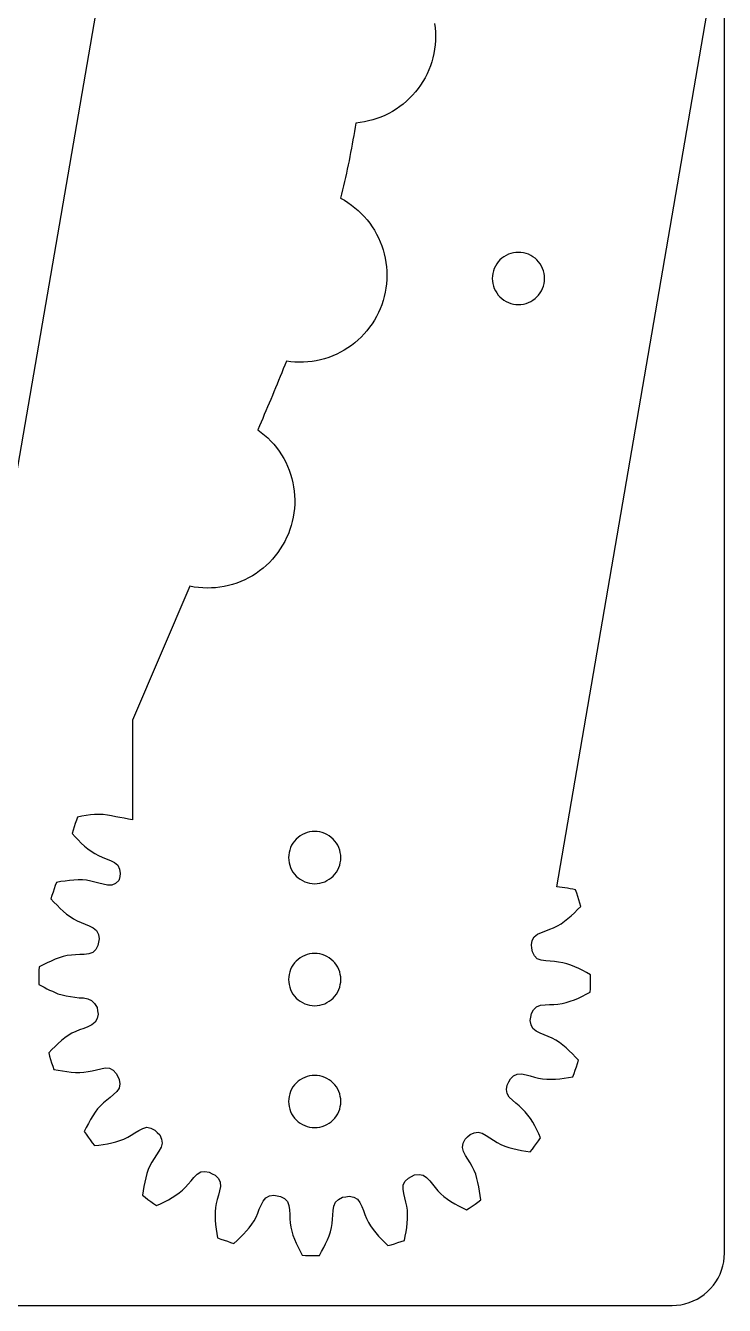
# Model space of a CAD drawing. Extents: x 1 to 481, y 1 to 148.
# Drawn here: x 137.4 to 177.5, y 1 to 74.5 of the extents above; entities that cross this region are included whole.
import ezdxf

# ---------------------------------------------------------------- set-up
doc = ezdxf.new("R2010")
doc.units = 0
doc.layers.get('0').update_dxf_attribs({"linetype": 'CONTINUOUS'})

msp = doc.modelspace()

# ---------------------------------------------------------------- linework, layer by layer
for p, q in [((177.504, 4), (177.504, 144.698)), ((132.775, 25.031), (141.403, 75.115)), ((167.876, 25.031), (176.504, 75.115)), ((160.866, 74.591), (160.896, 74.345)), ((160.896, 74.345), (160.914, 74.099)), ((160.913, 73.604), (160.895, 73.357)), ((160.92, 73.851), (160.913, 73.604)), ((160.914, 74.099), (160.92, 73.851)), ((160.821, 72.868), (160.766, 72.627)), ((160.864, 73.112), (160.821, 72.868)), ((160.895, 73.357), (160.864, 73.112)), ((160.62, 72.154), (160.53, 71.923)), ((160.699, 72.388), (160.62, 72.154)), ((160.766, 72.627), (160.699, 72.388)), ((160.316, 71.477), (160.193, 71.262)), ((160.429, 71.697), (160.316, 71.477)), ((160.53, 71.923), (160.429, 71.697)), ((159.762, 70.659), (159.599, 70.473)), ((159.916, 70.853), (159.762, 70.659)), ((160.059, 71.054), (159.916, 70.853)), ((160.193, 71.262), (160.059, 71.054)), ((158.861, 69.815), (158.657, 69.674)), ((159.058, 69.965), (158.861, 69.815)), ((159.246, 70.126), (159.058, 69.965)), ((159.427, 70.295), (159.246, 70.126)), ((159.599, 70.473), (159.427, 70.295)), ((157.549, 69.131), (157.313, 69.056)), ((157.781, 69.218), (157.549, 69.131)), ((158.008, 69.315), (157.781, 69.218)), ((158.23, 69.424), (158.008, 69.315)), ((158.447, 69.544), (158.23, 69.424)), ((158.657, 69.674), (158.447, 69.544)), ((156.262, 68.393), (156.22, 68.152)), ((156.302, 68.635), (156.262, 68.393)), ((156.341, 68.876), (156.302, 68.635)), ((156.587, 68.903), (156.341, 68.876)), ((156.832, 68.942), (156.587, 68.903)), ((157.074, 68.993), (156.832, 68.942)), ((157.313, 69.056), (157.074, 68.993)), ((156.134, 67.67), (156.09, 67.429)), ((156.178, 67.911), (156.134, 67.67)), ((156.22, 68.152), (156.178, 67.911)), ((155.997, 66.948), (155.949, 66.708)), ((156.044, 67.189), (155.997, 66.948)), ((156.09, 67.429), (156.044, 67.189)), ((155.85, 66.229), (155.798, 65.989)), ((155.9, 66.468), (155.85, 66.229)), ((155.949, 66.708), (155.9, 66.468)), ((155.692, 65.511), (155.638, 65.273)), ((155.746, 65.75), (155.692, 65.511)), ((155.798, 65.989), (155.746, 65.75)), ((155.525, 64.796), (155.467, 64.558)), ((155.582, 65.034), (155.525, 64.796)), ((155.638, 65.273), (155.582, 65.034)), ((155.467, 64.558), (155.682, 64.438)), ((155.682, 64.438), (155.891, 64.307)), ((155.891, 64.307), (156.093, 64.165)), ((156.093, 64.165), (156.287, 64.015)), ((156.287, 64.015), (156.474, 63.854)), ((156.474, 63.854), (156.653, 63.685)), ((156.653, 63.685), (156.824, 63.507)), ((156.824, 63.507), (156.985, 63.32)), ((156.985, 63.32), (157.137, 63.127)), ((157.137, 63.127), (157.279, 62.925)), ((157.279, 62.925), (157.411, 62.717)), ((157.411, 62.717), (157.533, 62.503)), ((157.533, 62.503), (157.644, 62.283)), ((157.644, 62.283), (157.744, 62.058)), ((157.744, 62.058), (157.833, 61.828)), ((157.833, 61.828), (157.911, 61.594)), ((157.911, 61.594), (157.977, 61.357)), ((157.977, 61.357), (158.031, 61.117)), ((158.031, 61.117), (158.073, 60.874)), ((164.617, 61.013), (164.518, 60.904)), ((164.726, 61.112), (164.617, 61.013)), ((164.844, 61.199), (164.726, 61.112)), ((164.97, 61.275), (164.844, 61.199)), ((165.103, 61.338), (164.97, 61.275)), ((165.242, 61.388), (165.103, 61.338)), ((165.385, 61.423), (165.242, 61.388)), ((165.53, 61.445), (165.385, 61.423)), ((165.677, 61.452), (165.53, 61.445)), ((165.824, 61.445), (165.677, 61.452)), ((165.97, 61.423), (165.824, 61.445)), ((166.113, 61.388), (165.97, 61.423)), ((166.251, 61.338), (166.113, 61.388)), ((166.385, 61.275), (166.251, 61.338)), ((166.511, 61.199), (166.385, 61.275)), ((166.629, 61.112), (166.511, 61.199)), ((166.738, 61.013), (166.629, 61.112)), ((166.837, 60.904), (166.738, 61.013)), ((158.073, 60.874), (158.103, 60.629)), ((158.103, 60.629), (158.121, 60.384)), ((158.121, 60.384), (158.127, 60.137)), ((164.206, 60.245), (164.185, 60.099)), ((164.242, 60.388), (164.206, 60.245)), ((164.292, 60.526), (164.242, 60.388)), ((164.355, 60.659), (164.292, 60.526)), ((164.43, 60.786), (164.355, 60.659)), ((164.518, 60.904), (164.43, 60.786)), ((166.925, 60.786), (166.837, 60.904)), ((167, 60.659), (166.925, 60.786)), ((167.063, 60.526), (167, 60.659)), ((167.113, 60.388), (167.063, 60.526)), ((167.149, 60.245), (167.113, 60.388)), ((167.17, 60.099), (167.149, 60.245)), ((158.102, 59.645), (158.072, 59.401)), ((158.121, 59.891), (158.102, 59.645)), ((158.127, 60.137), (158.121, 59.891)), ((164.185, 60.099), (164.177, 59.952)), ((164.177, 59.952), (164.185, 59.805)), ((164.185, 59.805), (164.206, 59.66)), ((164.206, 59.66), (164.242, 59.517)), ((164.242, 59.517), (164.292, 59.378)), ((167.063, 59.378), (167.113, 59.517)), ((167.113, 59.517), (167.149, 59.66)), ((167.149, 59.66), (167.17, 59.805)), ((167.177, 59.952), (167.17, 60.099)), ((167.17, 59.805), (167.177, 59.952)), ((157.975, 58.918), (157.909, 58.68)), ((158.03, 59.158), (157.975, 58.918)), ((158.072, 59.401), (158.03, 59.158)), ((164.292, 59.378), (164.355, 59.245)), ((164.355, 59.245), (164.43, 59.119)), ((164.43, 59.119), (164.518, 59.001)), ((164.518, 59.001), (164.617, 58.892)), ((164.617, 58.892), (164.726, 58.793)), ((164.726, 58.793), (164.844, 58.705)), ((166.511, 58.705), (166.629, 58.793)), ((166.629, 58.793), (166.738, 58.892)), ((166.738, 58.892), (166.837, 59.001)), ((166.837, 59.001), (166.925, 59.119)), ((166.925, 59.119), (167, 59.245)), ((167, 59.245), (167.063, 59.378)), ((157.742, 58.217), (157.642, 57.992)), ((157.831, 58.446), (157.742, 58.217)), ((157.909, 58.68), (157.831, 58.446)), ((164.844, 58.705), (164.97, 58.629)), ((164.97, 58.629), (165.103, 58.566)), ((165.103, 58.566), (165.242, 58.517)), ((165.242, 58.517), (165.385, 58.481)), ((165.385, 58.481), (165.53, 58.459)), ((165.53, 58.459), (165.677, 58.452)), ((165.677, 58.452), (165.824, 58.459)), ((165.824, 58.459), (165.97, 58.481)), ((165.97, 58.481), (166.113, 58.517)), ((166.113, 58.517), (166.251, 58.566)), ((166.251, 58.566), (166.385, 58.629)), ((166.385, 58.629), (166.511, 58.705)), ((157.276, 57.35), (157.134, 57.149)), ((157.409, 57.558), (157.276, 57.35)), ((157.531, 57.772), (157.409, 57.558)), ((157.642, 57.992), (157.531, 57.772)), ((156.649, 56.591), (156.47, 56.422)), ((156.82, 56.769), (156.649, 56.591)), ((156.982, 56.955), (156.82, 56.769)), ((157.134, 57.149), (156.982, 56.955)), ((155.677, 55.839), (155.463, 55.719)), ((155.886, 55.97), (155.677, 55.839)), ((156.088, 56.111), (155.886, 55.97)), ((156.283, 56.262), (156.088, 56.111)), ((156.47, 56.422), (156.283, 56.262)), ((152.357, 55.2), (152.267, 54.98)), ((152.601, 55.168), (152.357, 55.2)), ((152.847, 55.148), (152.601, 55.168)), ((153.093, 55.14), (152.847, 55.148)), ((153.339, 55.144), (153.093, 55.14)), ((153.585, 55.161), (153.339, 55.144)), ((153.83, 55.19), (153.585, 55.161)), ((154.073, 55.23), (153.83, 55.19)), ((154.314, 55.283), (154.073, 55.23)), ((154.551, 55.347), (154.314, 55.283)), ((154.786, 55.423), (154.551, 55.347)), ((155.016, 55.511), (154.786, 55.423)), ((155.242, 55.609), (155.016, 55.511)), ((155.463, 55.719), (155.242, 55.609)), ((152.088, 54.542), (151.999, 54.323)), ((152.178, 54.761), (152.088, 54.542)), ((152.267, 54.98), (152.178, 54.761)), ((151.728, 53.666), (151.638, 53.447)), ((151.819, 53.884), (151.728, 53.666)), ((151.909, 54.103), (151.819, 53.884)), ((151.999, 54.323), (151.909, 54.103)), ((151.455, 53.01), (151.364, 52.792)), ((151.547, 53.228), (151.455, 53.01)), ((151.638, 53.447), (151.547, 53.228)), ((151.179, 52.356), (151.086, 52.138)), ((151.271, 52.574), (151.179, 52.356)), ((151.364, 52.792), (151.271, 52.574)), ((150.806, 51.485), (150.712, 51.267)), ((150.899, 51.702), (150.806, 51.485)), ((150.993, 51.92), (150.899, 51.702)), ((151.086, 52.138), (150.993, 51.92)), ((150.712, 51.267), (150.912, 51.119)), ((150.912, 51.119), (151.104, 50.961)), ((151.104, 50.961), (151.288, 50.794)), ((151.288, 50.794), (151.463, 50.618)), ((151.463, 50.618), (151.63, 50.433)), ((151.63, 50.433), (151.787, 50.241)), ((151.787, 50.241), (151.934, 50.041)), ((151.934, 50.041), (152.071, 49.833)), ((152.071, 49.833), (152.198, 49.619)), ((152.198, 49.619), (152.314, 49.399)), ((152.314, 49.399), (152.419, 49.174)), ((152.419, 49.174), (152.512, 48.944)), ((152.512, 48.944), (152.594, 48.709)), ((152.594, 48.709), (152.664, 48.471)), ((152.664, 48.471), (152.722, 48.229)), ((152.722, 48.229), (152.768, 47.985)), ((152.768, 47.985), (152.802, 47.738)), ((152.802, 47.738), (152.824, 47.491)), ((152.824, 47.491), (152.833, 47.242)), ((152.833, 47.242), (152.83, 46.994)), ((152.787, 46.499), (152.747, 46.253)), ((152.815, 46.746), (152.787, 46.499)), ((152.83, 46.994), (152.815, 46.746)), ((152.631, 45.77), (152.555, 45.534)), ((152.695, 46.01), (152.631, 45.77)), ((152.747, 46.253), (152.695, 46.01)), ((152.258, 44.85), (152.137, 44.633)), ((152.369, 45.073), (152.258, 44.85)), ((152.468, 45.301), (152.369, 45.073)), ((152.555, 45.534), (152.468, 45.301)), ((151.863, 44.219), (151.711, 44.022)), ((152.005, 44.422), (151.863, 44.219)), ((152.137, 44.633), (152.005, 44.422)), ((151.199, 43.481), (151.011, 43.318)), ((151.378, 43.653), (151.199, 43.481)), ((151.549, 43.833), (151.378, 43.653)), ((151.711, 44.022), (151.549, 43.833)), ((149.963, 42.655), (149.736, 42.555)), ((150.185, 42.767), (149.963, 42.655)), ((150.402, 42.889), (150.185, 42.767)), ((150.612, 43.022), (150.402, 42.889)), ((150.815, 43.165), (150.612, 43.022)), ((151.011, 43.318), (150.815, 43.165)), ((146.809, 42.285), (143.523, 34.598)), ((147.054, 42.24), (146.809, 42.285)), ((147.3, 42.208), (147.054, 42.24)), ((147.548, 42.187), (147.3, 42.208)), ((147.796, 42.179), (147.548, 42.187)), ((148.045, 42.184), (147.796, 42.179)), ((148.293, 42.2), (148.045, 42.184)), ((148.54, 42.229), (148.293, 42.2)), ((148.785, 42.27), (148.54, 42.229)), ((149.028, 42.324), (148.785, 42.27)), ((149.267, 42.389), (149.028, 42.324)), ((149.504, 42.466), (149.267, 42.389)), ((149.736, 42.555), (149.504, 42.466)), ((143.523, 34.598), (143.523, 28.876)), ((140.232, 28.66), (140.167, 28.471)), ((140.299, 28.849), (140.232, 28.66)), ((140.368, 29.036), (140.299, 28.849)), ((140.613, 29.082), (140.368, 29.036)), ((140.857, 29.123), (140.613, 29.082)), ((141.101, 29.157), (140.857, 29.123)), ((141.345, 29.179), (141.101, 29.157)), ((141.588, 29.187), (141.345, 29.179)), ((141.831, 29.176), (141.588, 29.187)), ((142.074, 29.146), (141.831, 29.176)), ((142.316, 29.104), (142.074, 29.146)), ((142.558, 29.056), (142.316, 29.104)), ((142.799, 29.01), (142.558, 29.056)), ((143.04, 28.964), (142.799, 29.01)), ((143.281, 28.92), (143.04, 28.964)), ((143.523, 28.876), (143.281, 28.92)), ((140.105, 28.281), (140.045, 28.09)), ((140.045, 28.09), (140.22, 27.904)), ((140.167, 28.471), (140.105, 28.281)), ((153.145, 27.953), (153.026, 27.865)), ((153.271, 28.029), (153.145, 27.953)), ((153.404, 28.092), (153.271, 28.029)), ((153.543, 28.141), (153.404, 28.092)), ((153.685, 28.177), (153.543, 28.141)), ((153.831, 28.199), (153.685, 28.177)), ((153.978, 28.206), (153.831, 28.199)), ((154.125, 28.199), (153.978, 28.206)), ((154.271, 28.177), (154.125, 28.199)), ((154.413, 28.141), (154.271, 28.177)), ((154.552, 28.092), (154.413, 28.141)), ((154.685, 28.029), (154.552, 28.092)), ((154.811, 27.953), (154.685, 28.029)), ((154.93, 27.865), (154.811, 27.953)), ((140.22, 27.904), (140.397, 27.72)), ((140.397, 27.72), (140.576, 27.542)), ((140.576, 27.542), (140.759, 27.372)), ((140.759, 27.372), (140.948, 27.213)), ((140.948, 27.213), (141.144, 27.067)), ((152.592, 27.28), (152.543, 27.141)), ((152.655, 27.413), (152.592, 27.28)), ((152.731, 27.539), (152.655, 27.413)), ((152.818, 27.658), (152.731, 27.539)), ((152.917, 27.767), (152.818, 27.658)), ((153.026, 27.865), (152.917, 27.767)), ((155.039, 27.767), (154.93, 27.865)), ((155.137, 27.658), (155.039, 27.767)), ((155.225, 27.539), (155.137, 27.658)), ((155.301, 27.413), (155.225, 27.539)), ((155.364, 27.28), (155.301, 27.413)), ((155.413, 27.141), (155.364, 27.28)), ((141.144, 27.067), (141.348, 26.937)), ((141.348, 26.937), (141.562, 26.826)), ((141.562, 26.826), (141.784, 26.729)), ((141.784, 26.729), (142.014, 26.637)), ((142.014, 26.637), (142.247, 26.538)), ((142.247, 26.538), (142.478, 26.422)), ((152.485, 26.853), (152.478, 26.706)), ((152.478, 26.706), (152.485, 26.559)), ((152.507, 26.999), (152.485, 26.853)), ((152.485, 26.559), (152.507, 26.413)), ((152.543, 27.141), (152.507, 26.999)), ((155.449, 26.999), (155.413, 27.141)), ((155.471, 26.853), (155.449, 26.999)), ((155.449, 26.413), (155.471, 26.559)), ((155.478, 26.706), (155.471, 26.853)), ((155.471, 26.559), (155.478, 26.706)), ((142.478, 26.422), (142.668, 26.267)), ((142.668, 26.267), (142.77, 26.051)), ((142.77, 26.051), (142.812, 25.797)), ((142.812, 25.797), (142.781, 25.625)), ((152.507, 26.413), (152.543, 26.27)), ((152.543, 26.27), (152.592, 26.132)), ((152.592, 26.132), (152.655, 25.999)), ((152.655, 25.999), (152.731, 25.873)), ((152.731, 25.873), (152.818, 25.754)), ((152.818, 25.754), (152.917, 25.645)), ((155.039, 25.645), (155.137, 25.754)), ((155.137, 25.754), (155.225, 25.873)), ((155.225, 25.873), (155.301, 25.999)), ((155.301, 25.999), (155.364, 26.132)), ((155.364, 26.132), (155.413, 26.27)), ((155.413, 26.27), (155.449, 26.413)), ((139.085, 25.098), (139.018, 24.909)), ((139.155, 25.286), (139.085, 25.098)), ((139.406, 25.326), (139.155, 25.286)), ((139.656, 25.363), (139.406, 25.326)), ((139.906, 25.395), (139.656, 25.363)), ((140.154, 25.417), (139.906, 25.395)), ((140.4, 25.428), (140.154, 25.417)), ((140.643, 25.425), (140.4, 25.428)), ((140.883, 25.404), (140.643, 25.425)), ((141.119, 25.362), (140.883, 25.404)), ((141.354, 25.304), (141.119, 25.362)), ((141.591, 25.237), (141.354, 25.304)), ((141.835, 25.172), (141.591, 25.237)), ((142.087, 25.121), (141.835, 25.172)), ((142.331, 25.125), (142.087, 25.121)), ((142.545, 25.229), (142.331, 25.125)), ((142.736, 25.4), (142.545, 25.229)), ((142.752, 25.453), (142.736, 25.4)), ((142.781, 25.625), (142.752, 25.453)), ((152.917, 25.645), (153.026, 25.546)), ((153.026, 25.546), (153.145, 25.459)), ((153.145, 25.459), (153.271, 25.383)), ((153.271, 25.383), (153.404, 25.32)), ((153.404, 25.32), (153.543, 25.271)), ((153.543, 25.271), (153.685, 25.235)), ((153.685, 25.235), (153.831, 25.213)), ((153.831, 25.213), (153.978, 25.206)), ((153.978, 25.206), (154.125, 25.213)), ((154.125, 25.213), (154.271, 25.235)), ((154.271, 25.235), (154.413, 25.271)), ((154.413, 25.271), (154.552, 25.32)), ((154.552, 25.32), (154.685, 25.383)), ((154.685, 25.383), (154.811, 25.459)), ((154.811, 25.459), (154.93, 25.546)), ((154.93, 25.546), (155.039, 25.645)), ((168.031, 25.013), (167.876, 25.031)), ((168.187, 24.995), (168.031, 25.013)), ((168.341, 24.973), (168.187, 24.995)), ((138.892, 24.53), (138.832, 24.339)), ((138.832, 24.339), (139.007, 24.153)), ((138.954, 24.72), (138.892, 24.53)), ((139.018, 24.909), (138.954, 24.72)), ((168.496, 24.948), (168.341, 24.973)), ((168.649, 24.92), (168.496, 24.948)), ((168.803, 24.891), (168.649, 24.92)), ((168.957, 24.86), (168.803, 24.891)), ((169.021, 24.67), (168.957, 24.86)), ((169.082, 24.48), (169.021, 24.67)), ((169.141, 24.288), (169.082, 24.48)), ((169.198, 24.096), (169.141, 24.288)), ((139.007, 24.153), (139.183, 23.97)), ((139.183, 23.97), (139.362, 23.792)), ((139.362, 23.792), (139.546, 23.622)), ((139.546, 23.622), (139.735, 23.462)), ((168.706, 23.372), (168.89, 23.545)), ((168.89, 23.545), (169.072, 23.723)), ((169.072, 23.723), (169.252, 23.904)), ((169.252, 23.904), (169.198, 24.096)), ((139.735, 23.462), (139.93, 23.316)), ((139.93, 23.316), (140.135, 23.187)), ((140.135, 23.187), (140.348, 23.075)), ((140.348, 23.075), (140.571, 22.978)), ((140.571, 22.978), (140.8, 22.886)), ((140.8, 22.886), (141.034, 22.788)), ((141.034, 22.788), (141.265, 22.671)), ((167.7, 22.684), (167.917, 22.789)), ((167.917, 22.789), (168.125, 22.913)), ((168.125, 22.913), (168.325, 23.053)), ((168.325, 23.053), (168.518, 23.207)), ((168.518, 23.207), (168.706, 23.372)), ((141.265, 22.671), (141.455, 22.516)), ((141.455, 22.516), (141.556, 22.301)), ((141.556, 22.301), (141.598, 22.047)), ((141.598, 22.047), (141.564, 21.854)), ((166.471, 21.944), (166.578, 22.157)), ((166.578, 22.157), (166.773, 22.307)), ((166.773, 22.307), (167.007, 22.416)), ((167.007, 22.416), (167.243, 22.508)), ((167.243, 22.508), (167.475, 22.594)), ((167.475, 22.594), (167.7, 22.684)), ((141.406, 21.435), (141.238, 21.267)), ((141.532, 21.661), (141.406, 21.435)), ((141.564, 21.854), (141.532, 21.661)), ((166.421, 21.692), (166.471, 21.944)), ((166.451, 21.498), (166.421, 21.692)), ((166.477, 21.304), (166.451, 21.498)), ((138.611, 20.661), (138.383, 20.548)), ((138.839, 20.769), (138.611, 20.661)), ((139.069, 20.867), (138.839, 20.769)), ((139.301, 20.954), (139.069, 20.867)), ((139.534, 21.025), (139.301, 20.954)), ((139.77, 21.079), (139.534, 21.025)), ((140.008, 21.112), (139.77, 21.079)), ((140.25, 21.129), (140.008, 21.112)), ((140.497, 21.138), (140.25, 21.129)), ((140.75, 21.153), (140.497, 21.138)), ((141.007, 21.184), (140.75, 21.153)), ((141.238, 21.267), (141.007, 21.184)), ((152.818, 20.658), (152.731, 20.539)), ((152.917, 20.767), (152.818, 20.658)), ((153.026, 20.865), (152.917, 20.767)), ((153.145, 20.953), (153.026, 20.865)), ((153.271, 21.029), (153.145, 20.953)), ((153.404, 21.092), (153.271, 21.029)), ((153.543, 21.141), (153.404, 21.092)), ((153.685, 21.177), (153.543, 21.141)), ((153.831, 21.199), (153.685, 21.177)), ((153.978, 21.206), (153.831, 21.199)), ((154.125, 21.199), (153.978, 21.206)), ((154.271, 21.177), (154.125, 21.199)), ((154.413, 21.141), (154.271, 21.177)), ((154.552, 21.092), (154.413, 21.141)), ((154.685, 21.029), (154.552, 21.092)), ((154.811, 20.953), (154.685, 21.029)), ((154.93, 20.865), (154.811, 20.953)), ((155.039, 20.767), (154.93, 20.865)), ((155.137, 20.658), (155.039, 20.767)), ((155.225, 20.539), (155.137, 20.658)), ((166.596, 21.076), (166.477, 21.304)), ((166.759, 20.902), (166.596, 21.076)), ((166.987, 20.813), (166.759, 20.902)), ((167.243, 20.774), (166.987, 20.813)), ((167.495, 20.752), (167.243, 20.774)), ((167.742, 20.735), (167.495, 20.752)), ((167.984, 20.712), (167.742, 20.735)), ((168.221, 20.672), (167.984, 20.712)), ((168.455, 20.612), (168.221, 20.672)), ((168.687, 20.534), (168.455, 20.612)), ((138.142, 20.032), (138.14, 19.832)), ((138.148, 20.232), (138.142, 20.032)), ((138.156, 20.432), (138.148, 20.232)), ((138.383, 20.548), (138.156, 20.432)), ((152.485, 19.853), (152.478, 19.706)), ((152.507, 19.999), (152.485, 19.853)), ((152.543, 20.141), (152.507, 19.999)), ((152.592, 20.28), (152.543, 20.141)), ((152.655, 20.413), (152.592, 20.28)), ((152.731, 20.539), (152.655, 20.413)), ((155.301, 20.413), (155.225, 20.539)), ((155.364, 20.28), (155.301, 20.413)), ((155.413, 20.141), (155.364, 20.28)), ((155.449, 19.999), (155.413, 20.141)), ((155.471, 19.853), (155.449, 19.999)), ((155.478, 19.706), (155.471, 19.853)), ((168.916, 20.44), (168.687, 20.534)), ((169.142, 20.335), (168.916, 20.44)), ((169.368, 20.222), (169.142, 20.335)), ((169.593, 20.102), (169.368, 20.222)), ((169.817, 19.979), (169.593, 20.102)), ((169.819, 19.779), (169.817, 19.979)), ((138.14, 19.832), (138.139, 19.631)), ((138.139, 19.631), (138.141, 19.431)), ((138.141, 19.431), (138.293, 19.346)), ((138.293, 19.346), (138.446, 19.262)), ((138.446, 19.262), (138.6, 19.18)), ((138.6, 19.18), (138.757, 19.103)), ((138.757, 19.103), (138.915, 19.03)), ((152.478, 19.706), (152.485, 19.559)), ((152.485, 19.559), (152.507, 19.413)), ((152.507, 19.413), (152.543, 19.27)), ((152.543, 19.27), (152.592, 19.132)), ((152.592, 19.132), (152.655, 18.999)), ((155.301, 18.999), (155.364, 19.132)), ((155.364, 19.132), (155.413, 19.27)), ((155.413, 19.27), (155.449, 19.413)), ((155.449, 19.413), (155.471, 19.559)), ((155.471, 19.559), (155.478, 19.706)), ((169.802, 18.979), (169.81, 19.179)), ((169.81, 19.179), (169.816, 19.379)), ((169.816, 19.379), (169.819, 19.579)), ((169.819, 19.579), (169.819, 19.779)), ((138.915, 19.03), (139.074, 18.958)), ((139.074, 18.958), (139.234, 18.888)), ((139.234, 18.888), (139.471, 18.829)), ((139.471, 18.829), (139.709, 18.773)), ((139.709, 18.773), (139.951, 18.724)), ((139.951, 18.724), (140.199, 18.686)), ((140.199, 18.686), (140.453, 18.661)), ((140.453, 18.661), (140.713, 18.647)), ((140.713, 18.647), (140.958, 18.608)), ((140.958, 18.608), (141.166, 18.503)), ((141.166, 18.503), (141.334, 18.324)), ((152.655, 18.999), (152.731, 18.873)), ((152.731, 18.873), (152.818, 18.754)), ((152.818, 18.754), (152.917, 18.645)), ((152.917, 18.645), (153.026, 18.546)), ((153.026, 18.546), (153.145, 18.459)), ((153.145, 18.459), (153.271, 18.383)), ((153.271, 18.383), (153.404, 18.32)), ((154.552, 18.32), (154.685, 18.383)), ((154.685, 18.383), (154.811, 18.459)), ((154.811, 18.459), (154.93, 18.546)), ((154.93, 18.546), (155.039, 18.645)), ((155.039, 18.645), (155.137, 18.754)), ((155.137, 18.754), (155.225, 18.873)), ((155.225, 18.873), (155.301, 18.999)), ((168.188, 18.331), (168.424, 18.385)), ((168.424, 18.385), (168.657, 18.456)), ((168.657, 18.456), (168.889, 18.543)), ((168.889, 18.543), (169.118, 18.641)), ((169.118, 18.641), (169.347, 18.749)), ((169.347, 18.749), (169.575, 18.862)), ((169.575, 18.862), (169.802, 18.979)), ((141.334, 18.324), (141.481, 18.106)), ((141.481, 18.106), (141.507, 17.912)), ((141.537, 17.719), (141.487, 17.466)), ((141.507, 17.912), (141.537, 17.719)), ((153.404, 18.32), (153.543, 18.271)), ((153.543, 18.271), (153.685, 18.235)), ((153.685, 18.235), (153.831, 18.213)), ((153.831, 18.213), (153.978, 18.206)), ((153.978, 18.206), (154.125, 18.213)), ((154.125, 18.213), (154.271, 18.235)), ((154.271, 18.235), (154.413, 18.271)), ((154.413, 18.271), (154.552, 18.32)), ((166.394, 17.556), (166.426, 17.75)), ((166.426, 17.75), (166.551, 17.974)), ((166.551, 17.974), (166.719, 18.143)), ((166.719, 18.143), (166.95, 18.226)), ((166.95, 18.226), (167.207, 18.258)), ((167.207, 18.258), (167.459, 18.272)), ((167.459, 18.272), (167.706, 18.282)), ((167.706, 18.282), (167.949, 18.298)), ((167.949, 18.298), (168.188, 18.331)), ((140.715, 16.902), (140.483, 16.817)), ((140.951, 16.994), (140.715, 16.902)), ((141.185, 17.103), (140.951, 16.994)), ((141.379, 17.253), (141.185, 17.103)), ((141.487, 17.466), (141.379, 17.253)), ((166.36, 17.364), (166.394, 17.556)), ((166.402, 17.11), (166.36, 17.364)), ((166.503, 16.894), (166.402, 17.11)), ((139.44, 16.203), (139.252, 16.038)), ((139.633, 16.357), (139.44, 16.203)), ((139.833, 16.497), (139.633, 16.357)), ((140.041, 16.621), (139.833, 16.497)), ((140.258, 16.726), (140.041, 16.621)), ((140.483, 16.817), (140.258, 16.726)), ((166.693, 16.739), (166.503, 16.894)), ((166.924, 16.623), (166.693, 16.739)), ((167.157, 16.524), (166.924, 16.623)), ((167.387, 16.432), (167.157, 16.524)), ((167.609, 16.335), (167.387, 16.432)), ((167.823, 16.224), (167.609, 16.335)), ((168.027, 16.094), (167.823, 16.224)), ((138.886, 15.687), (138.706, 15.506)), ((138.706, 15.506), (138.76, 15.314)), ((139.068, 15.866), (138.886, 15.687)), ((139.252, 16.038), (139.068, 15.866)), ((168.223, 15.948), (168.027, 16.094)), ((168.412, 15.789), (168.223, 15.948)), ((168.595, 15.619), (168.412, 15.789)), ((168.774, 15.441), (168.595, 15.619)), ((168.951, 15.257), (168.774, 15.441)), ((138.76, 15.314), (138.817, 15.122)), ((138.817, 15.122), (138.876, 14.931)), ((138.876, 14.931), (138.937, 14.74)), ((138.937, 14.74), (139.001, 14.551)), ((169.126, 15.071), (168.951, 15.257)), ((169.004, 14.69), (169.066, 14.88)), ((169.066, 14.88), (169.126, 15.071)), ((139.001, 14.551), (139.252, 14.503)), ((139.252, 14.503), (139.503, 14.458)), ((139.503, 14.458), (139.752, 14.42)), ((139.752, 14.42), (140, 14.39)), ((140, 14.39), (140.247, 14.372)), ((140.247, 14.372), (140.491, 14.369)), ((140.491, 14.369), (140.732, 14.384)), ((140.732, 14.384), (140.971, 14.42)), ((140.971, 14.42), (141.208, 14.472)), ((141.208, 14.472), (141.448, 14.532)), ((141.448, 14.532), (141.694, 14.59)), ((141.694, 14.59), (141.95, 14.632)), ((141.95, 14.632), (142.195, 14.618)), ((142.195, 14.618), (142.403, 14.503)), ((142.403, 14.503), (142.587, 14.322)), ((142.587, 14.322), (142.672, 14.146)), ((142.672, 14.146), (142.759, 13.971)), ((142.759, 13.971), (142.79, 13.715)), ((153.271, 14.029), (153.145, 13.953)), ((153.404, 14.092), (153.271, 14.029)), ((153.543, 14.141), (153.404, 14.092)), ((153.685, 14.177), (153.543, 14.141)), ((153.831, 14.199), (153.685, 14.177)), ((153.978, 14.206), (153.831, 14.199)), ((154.125, 14.199), (153.978, 14.206)), ((154.271, 14.177), (154.125, 14.199)), ((154.413, 14.141), (154.271, 14.177)), ((154.552, 14.092), (154.413, 14.141)), ((154.685, 14.029), (154.552, 14.092)), ((154.811, 13.953), (154.685, 14.029)), ((165.123, 13.825), (165.213, 13.999)), ((165.213, 13.999), (165.401, 14.174)), ((165.401, 14.174), (165.613, 14.283)), ((165.613, 14.283), (165.858, 14.29)), ((165.858, 14.29), (166.112, 14.241)), ((166.112, 14.241), (166.357, 14.176)), ((166.357, 14.176), (166.595, 14.109)), ((166.595, 14.109), (166.83, 14.05)), ((166.83, 14.05), (167.068, 14.008)), ((167.068, 14.008), (167.309, 13.986)), ((167.309, 13.986), (167.553, 13.982)), ((167.553, 13.982), (167.8, 13.993)), ((167.8, 13.993), (168.049, 14.015)), ((168.049, 14.015), (168.299, 14.047)), ((168.299, 14.047), (168.551, 14.084)), ((168.551, 14.084), (168.803, 14.124)), ((168.803, 14.124), (168.873, 14.312)), ((168.873, 14.312), (168.94, 14.501)), ((168.94, 14.501), (169.004, 14.69)), ((142.616, 13.277), (142.426, 13.101)), ((142.754, 13.48), (142.616, 13.277)), ((142.79, 13.715), (142.754, 13.48)), ((152.592, 13.28), (152.543, 13.141)), ((152.655, 13.413), (152.592, 13.28)), ((152.731, 13.539), (152.655, 13.413)), ((152.818, 13.658), (152.731, 13.539)), ((152.917, 13.767), (152.818, 13.658)), ((153.026, 13.865), (152.917, 13.767)), ((153.145, 13.953), (153.026, 13.865)), ((154.93, 13.865), (154.811, 13.953)), ((155.039, 13.767), (154.93, 13.865)), ((155.137, 13.658), (155.039, 13.767)), ((155.225, 13.539), (155.137, 13.658)), ((155.301, 13.413), (155.225, 13.539)), ((155.364, 13.28), (155.301, 13.413)), ((155.413, 13.141), (155.364, 13.28)), ((164.992, 13.398), (165.03, 13.652)), ((165.022, 13.162), (164.992, 13.398)), ((165.03, 13.652), (165.123, 13.825)), ((141.85, 12.632), (141.676, 12.465)), ((142.036, 12.788), (141.85, 12.632)), ((142.23, 12.941), (142.036, 12.788)), ((142.426, 13.101), (142.23, 12.941)), ((152.485, 12.853), (152.478, 12.706)), ((152.478, 12.706), (152.485, 12.559)), ((152.507, 12.999), (152.485, 12.853)), ((152.485, 12.559), (152.507, 12.413)), ((152.543, 13.141), (152.507, 12.999)), ((155.449, 12.999), (155.413, 13.141)), ((155.471, 12.853), (155.449, 12.999)), ((155.449, 12.413), (155.471, 12.559)), ((155.478, 12.706), (155.471, 12.853)), ((155.471, 12.559), (155.478, 12.706)), ((165.154, 12.955), (165.022, 13.162)), ((165.338, 12.773), (165.154, 12.955)), ((165.529, 12.608), (165.338, 12.773)), ((165.719, 12.449), (165.529, 12.608)), ((141.234, 11.882), (141.106, 11.667)), ((141.37, 12.088), (141.234, 11.882)), ((141.517, 12.283), (141.37, 12.088)), ((141.676, 12.465), (141.517, 12.283)), ((152.507, 12.413), (152.543, 12.27)), ((152.543, 12.27), (152.592, 12.132)), ((152.592, 12.132), (152.655, 11.999)), ((152.655, 11.999), (152.731, 11.873)), ((152.731, 11.873), (152.818, 11.754)), ((155.137, 11.754), (155.225, 11.873)), ((155.225, 11.873), (155.301, 11.999)), ((155.301, 11.999), (155.364, 12.132)), ((155.364, 12.132), (155.413, 12.27)), ((155.413, 12.27), (155.449, 12.413)), ((165.901, 12.288), (165.719, 12.449)), ((166.07, 12.116), (165.901, 12.288)), ((166.223, 11.93), (166.07, 12.116)), ((166.364, 11.731), (166.223, 11.93)), ((140.866, 11.22), (140.751, 10.992)), ((140.984, 11.446), (140.866, 11.22)), ((141.106, 11.667), (140.984, 11.446)), ((143.659, 10.913), (143.876, 11.044)), ((143.876, 11.044), (144.106, 11.163)), ((144.106, 11.163), (144.343, 11.225)), ((144.343, 11.225), (144.577, 11.181)), ((144.577, 11.181), (144.808, 11.065)), ((144.808, 11.065), (144.943, 10.924)), ((152.818, 11.754), (152.917, 11.645)), ((152.917, 11.645), (153.026, 11.546)), ((153.026, 11.546), (153.145, 11.459)), ((153.145, 11.459), (153.271, 11.383)), ((153.271, 11.383), (153.404, 11.32)), ((153.404, 11.32), (153.543, 11.271)), ((153.543, 11.271), (153.685, 11.235)), ((153.685, 11.235), (153.831, 11.213)), ((153.831, 11.213), (153.978, 11.206)), ((153.978, 11.206), (154.125, 11.213)), ((154.125, 11.213), (154.271, 11.235)), ((154.271, 11.235), (154.413, 11.271)), ((154.413, 11.271), (154.552, 11.32)), ((154.552, 11.32), (154.685, 11.383)), ((154.685, 11.383), (154.811, 11.459)), ((154.811, 11.459), (154.93, 11.546)), ((154.93, 11.546), (155.039, 11.645)), ((155.039, 11.645), (155.137, 11.754)), ((166.495, 11.521), (166.364, 11.731)), ((166.617, 11.302), (166.495, 11.521)), ((166.732, 11.078), (166.617, 11.302)), ((166.844, 10.849), (166.732, 11.078)), ((140.751, 10.992), (140.862, 10.826)), ((140.862, 10.826), (140.975, 10.661)), ((140.975, 10.661), (141.09, 10.497)), ((141.09, 10.497), (141.208, 10.335)), ((141.208, 10.335), (141.327, 10.174)), ((142.081, 10.282), (142.327, 10.331)), ((142.327, 10.331), (142.566, 10.39)), ((142.566, 10.39), (142.8, 10.462)), ((142.8, 10.462), (143.025, 10.551)), ((143.025, 10.551), (143.241, 10.658)), ((143.241, 10.658), (143.45, 10.782)), ((143.45, 10.782), (143.659, 10.913)), ((144.943, 10.924), (145.081, 10.785)), ((145.081, 10.785), (145.189, 10.551)), ((145.227, 10.316), (145.158, 10.081)), ((145.189, 10.551), (145.227, 10.316)), ((162.459, 10.07), (162.504, 10.304)), ((162.504, 10.304), (162.619, 10.534)), ((162.619, 10.534), (162.76, 10.669)), ((162.76, 10.669), (162.9, 10.807)), ((162.9, 10.807), (163.132, 10.915)), ((163.132, 10.915), (163.367, 10.953)), ((163.367, 10.953), (163.603, 10.884)), ((163.603, 10.884), (163.829, 10.759)), ((163.829, 10.759), (164.042, 10.622)), ((164.042, 10.622), (164.248, 10.485)), ((164.248, 10.485), (164.453, 10.356)), ((164.453, 10.356), (164.666, 10.242)), ((166.599, 10.132), (166.719, 10.293)), ((166.719, 10.293), (166.837, 10.454)), ((166.837, 10.454), (166.953, 10.618)), ((166.953, 10.618), (166.844, 10.849)), ((141.327, 10.174), (141.58, 10.207)), ((141.58, 10.207), (141.832, 10.242)), ((141.832, 10.242), (142.081, 10.282)), ((144.896, 9.641), (144.758, 9.436)), ((145.033, 9.854), (144.896, 9.641)), ((145.158, 10.081), (145.033, 9.854)), ((162.521, 9.832), (162.459, 10.07)), ((162.64, 9.602), (162.521, 9.832)), ((162.771, 9.386), (162.64, 9.602)), ((164.666, 10.242), (164.889, 10.147)), ((164.889, 10.147), (165.12, 10.067)), ((165.12, 10.067), (165.358, 10.001)), ((165.358, 10.001), (165.602, 9.946)), ((165.602, 9.946), (165.85, 9.898)), ((165.85, 9.898), (166.101, 9.856)), ((166.101, 9.856), (166.353, 9.817)), ((166.353, 9.817), (166.477, 9.974)), ((166.477, 9.974), (166.599, 10.132)), ((144.516, 9.018), (144.421, 8.795)), ((144.629, 9.23), (144.516, 9.018)), ((144.758, 9.436), (144.629, 9.23)), ((162.902, 9.176), (162.771, 9.386)), ((163.026, 8.967), (162.902, 9.176)), ((163.133, 8.751), (163.026, 8.967)), ((144.22, 8.082), (144.172, 7.834)), ((144.275, 8.326), (144.22, 8.082)), ((144.341, 8.564), (144.275, 8.326)), ((144.421, 8.795), (144.341, 8.564)), ((146.723, 7.965), (146.881, 8.154)), ((146.881, 8.154), (147.047, 8.346)), ((147.047, 8.346), (147.229, 8.53)), ((147.229, 8.53), (147.436, 8.662)), ((147.436, 8.662), (147.672, 8.693)), ((147.672, 8.693), (147.926, 8.654)), ((147.926, 8.654), (148.099, 8.561)), ((148.099, 8.561), (148.273, 8.471)), ((148.273, 8.471), (148.448, 8.283)), ((148.448, 8.283), (148.557, 8.071)), ((159.067, 7.921), (159.181, 8.129)), ((159.181, 8.129), (159.362, 8.313)), ((159.362, 8.313), (159.538, 8.398)), ((159.538, 8.398), (159.713, 8.486)), ((159.713, 8.486), (159.969, 8.517)), ((159.969, 8.517), (160.204, 8.48)), ((160.204, 8.48), (160.407, 8.342)), ((160.407, 8.342), (160.583, 8.153)), ((160.583, 8.153), (160.743, 7.956)), ((163.222, 8.526), (163.133, 8.751)), ((163.294, 8.293), (163.222, 8.526)), ((163.353, 8.053), (163.294, 8.293)), ((144.13, 7.583), (144.091, 7.331)), ((144.172, 7.834), (144.13, 7.583)), ((146.004, 7.319), (146.203, 7.46)), ((146.203, 7.46), (146.39, 7.614)), ((146.39, 7.614), (146.562, 7.783)), ((146.562, 7.783), (146.723, 7.965)), ((148.515, 7.572), (148.45, 7.327)), ((148.564, 7.826), (148.515, 7.572)), ((148.557, 8.071), (148.564, 7.826)), ((159.052, 7.676), (159.067, 7.921)), ((159.094, 7.42), (159.052, 7.676)), ((159.152, 7.174), (159.094, 7.42)), ((160.743, 7.956), (160.896, 7.762)), ((160.896, 7.762), (161.052, 7.576)), ((161.052, 7.576), (161.219, 7.402)), ((161.219, 7.402), (161.401, 7.243)), ((163.402, 7.808), (163.353, 8.053)), ((163.442, 7.559), (163.402, 7.808)), ((163.477, 7.307), (163.442, 7.559)), ((144.091, 7.331), (144.248, 7.207)), ((144.248, 7.207), (144.406, 7.085)), ((144.406, 7.085), (144.567, 6.965)), ((144.567, 6.965), (144.728, 6.847)), ((144.728, 6.847), (144.891, 6.731)), ((144.891, 6.731), (145.122, 6.84)), ((145.122, 6.84), (145.351, 6.951)), ((145.351, 6.951), (145.576, 7.067)), ((145.576, 7.067), (145.794, 7.189)), ((145.794, 7.189), (146.004, 7.319)), ((148.281, 6.616), (148.26, 6.375)), ((148.324, 6.853), (148.281, 6.616)), ((148.383, 7.089), (148.324, 6.853)), ((148.45, 7.327), (148.383, 7.089)), ((150.798, 6.526), (150.897, 6.76)), ((150.897, 6.76), (151.013, 6.991)), ((151.013, 6.991), (151.168, 7.181)), ((151.168, 7.181), (151.384, 7.282)), ((151.384, 7.282), (151.638, 7.325)), ((151.638, 7.325), (151.83, 7.29)), ((151.83, 7.29), (152.023, 7.258)), ((152.023, 7.258), (152.248, 7.133)), ((152.248, 7.133), (152.417, 6.965)), ((152.417, 6.965), (152.5, 6.734)), ((152.5, 6.734), (152.531, 6.477)), ((155.048, 6.441), (155.087, 6.697)), ((155.087, 6.697), (155.176, 6.925)), ((155.176, 6.925), (155.349, 7.088)), ((155.349, 7.088), (155.578, 7.207)), ((155.578, 7.207), (155.772, 7.233)), ((155.772, 7.233), (155.966, 7.263)), ((155.966, 7.263), (156.218, 7.213)), ((156.218, 7.213), (156.43, 7.106)), ((156.43, 7.106), (156.58, 6.912)), ((156.58, 6.912), (156.69, 6.677)), ((156.69, 6.677), (156.782, 6.441)), ((159.212, 6.934), (159.152, 7.174)), ((159.265, 6.697), (159.212, 6.934)), ((159.3, 6.459), (159.265, 6.697)), ((161.401, 7.243), (161.596, 7.096)), ((161.596, 7.096), (161.803, 6.96)), ((161.803, 6.96), (162.017, 6.832)), ((162.017, 6.832), (162.239, 6.71)), ((162.239, 6.71), (162.464, 6.592)), ((162.858, 6.588), (163.023, 6.701)), ((163.023, 6.701), (163.187, 6.816)), ((163.187, 6.816), (163.349, 6.934)), ((163.349, 6.934), (163.51, 7.053)), ((163.51, 7.053), (163.477, 7.307)), ((148.26, 6.375), (148.256, 6.131)), ((148.256, 6.131), (148.266, 5.884)), ((148.266, 5.884), (148.289, 5.635)), ((150.498, 5.861), (150.609, 6.074)), ((150.609, 6.074), (150.706, 6.297)), ((150.706, 6.297), (150.798, 6.526)), ((152.531, 6.477), (152.546, 6.225)), ((152.546, 6.225), (152.556, 5.978)), ((152.556, 5.978), (152.572, 5.735)), ((154.986, 5.7), (155.009, 5.942)), ((155.009, 5.942), (155.026, 6.189)), ((155.026, 6.189), (155.048, 6.441)), ((156.782, 6.441), (156.867, 6.209)), ((156.867, 6.209), (156.958, 5.984)), ((156.958, 5.984), (157.063, 5.767)), ((159.294, 5.727), (159.312, 5.973)), ((159.315, 6.217), (159.3, 6.459)), ((159.312, 5.973), (159.315, 6.217)), ((162.464, 6.592), (162.692, 6.477)), ((162.692, 6.477), (162.858, 6.588)), ((148.289, 5.635), (148.321, 5.385)), ((148.321, 5.385), (148.358, 5.133)), ((149.892, 5.089), (150.062, 5.272)), ((150.062, 5.272), (150.222, 5.461)), ((150.222, 5.461), (150.368, 5.657)), ((150.368, 5.657), (150.498, 5.861)), ((152.572, 5.735), (152.605, 5.497)), ((152.605, 5.497), (152.659, 5.261)), ((152.659, 5.261), (152.73, 5.027)), ((154.807, 4.997), (154.886, 5.228)), ((154.886, 5.228), (154.946, 5.463)), ((154.946, 5.463), (154.986, 5.7)), ((157.063, 5.767), (157.187, 5.56)), ((157.187, 5.56), (157.327, 5.36)), ((157.327, 5.36), (157.481, 5.166)), ((157.481, 5.166), (157.646, 4.978)), ((159.181, 4.978), (159.226, 5.229)), ((159.226, 5.229), (159.264, 5.478)), ((159.264, 5.478), (159.294, 5.727)), ((148.358, 5.133), (148.398, 4.881)), ((148.398, 4.881), (148.586, 4.811)), ((148.586, 4.811), (148.775, 4.744)), ((148.775, 4.744), (148.964, 4.68)), ((148.964, 4.68), (149.154, 4.618)), ((149.154, 4.618), (149.345, 4.558)), ((149.345, 4.558), (149.531, 4.733)), ((149.531, 4.733), (149.714, 4.91)), ((149.714, 4.91), (149.892, 5.089)), ((152.73, 5.027), (152.817, 4.796)), ((152.817, 4.796), (152.915, 4.566)), ((152.915, 4.566), (153.023, 4.337)), ((154.495, 4.316), (154.609, 4.541)), ((154.609, 4.541), (154.714, 4.768)), ((154.714, 4.768), (154.807, 4.997)), ((157.646, 4.978), (157.819, 4.794)), ((157.819, 4.794), (157.997, 4.612)), ((157.997, 4.612), (158.178, 4.432)), ((158.178, 4.432), (158.37, 4.486)), ((158.37, 4.486), (158.562, 4.543)), ((158.562, 4.543), (158.753, 4.602)), ((158.753, 4.602), (158.944, 4.663)), ((158.944, 4.663), (159.134, 4.727)), ((159.134, 4.727), (159.181, 4.978)), ((153.023, 4.337), (153.136, 4.109)), ((153.136, 4.109), (153.252, 3.882)), ((153.252, 3.882), (153.452, 3.874)), ((153.452, 3.874), (153.653, 3.869)), ((153.653, 3.869), (153.853, 3.866)), ((153.853, 3.866), (154.053, 3.865)), ((154.053, 3.865), (154.253, 3.868)), ((154.253, 3.868), (154.376, 4.091)), ((154.376, 4.091), (154.495, 4.316)), ((177.463, 3.506), (177.494, 3.752)), ((177.494, 3.752), (177.504, 4)), ((177.251, 2.795), (177.342, 3.026)), ((177.342, 3.026), (177.412, 3.264)), ((177.412, 3.264), (177.463, 3.506)), ((176.872, 2.157), (177.016, 2.359)), ((177.016, 2.359), (177.143, 2.572)), ((177.143, 2.572), (177.251, 2.795)), ((175.932, 1.362), (176.145, 1.489)), ((176.145, 1.489), (176.347, 1.633)), ((176.347, 1.633), (176.536, 1.793)), ((176.536, 1.793), (176.711, 1.968)), ((176.711, 1.968), (176.872, 2.157)), ((104.504, 1), (174.504, 1)), ((174.504, 1), (174.752, 1.01)), ((174.752, 1.01), (174.998, 1.041)), ((174.998, 1.041), (175.241, 1.092)), ((175.241, 1.092), (175.478, 1.163)), ((175.478, 1.163), (175.709, 1.253)), ((175.709, 1.253), (175.932, 1.362))]:
    msp.add_line(p, q)

doc.saveas('drawing.dxf')
